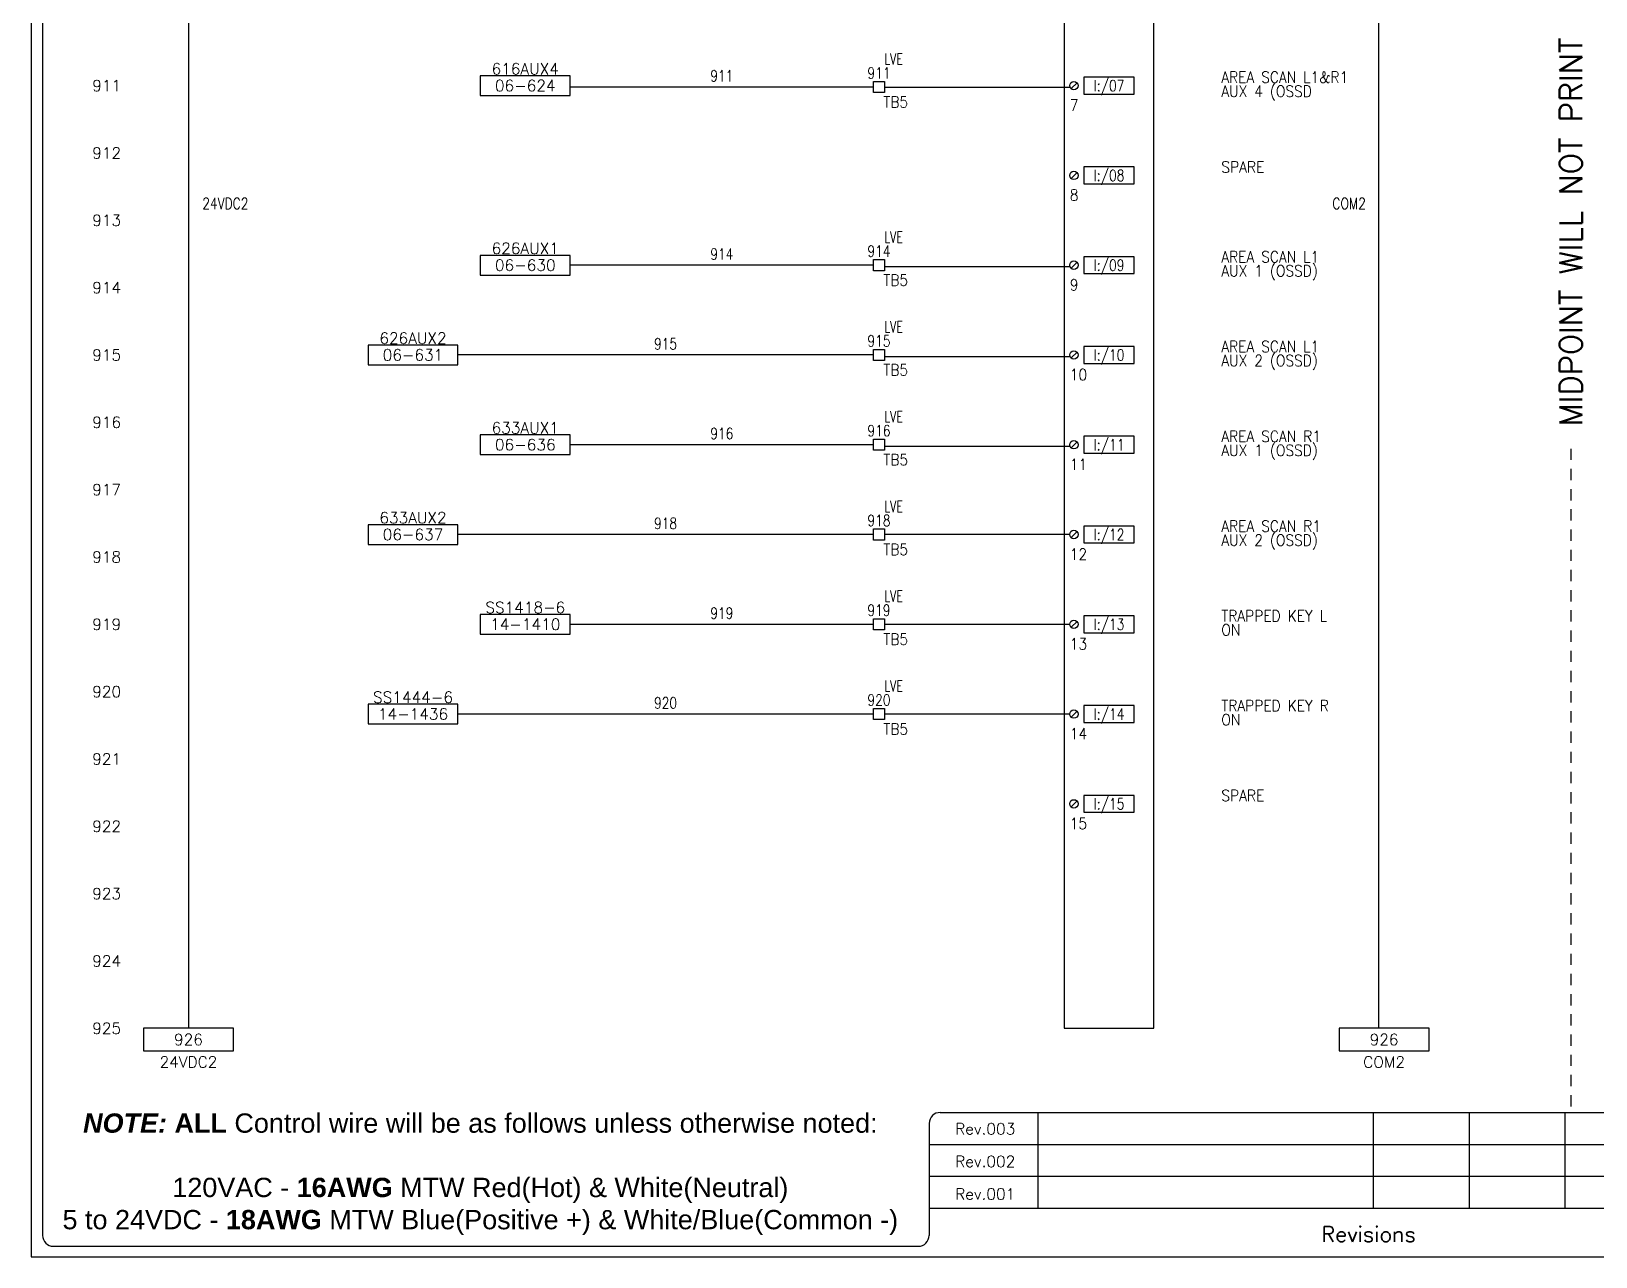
# Model space of a CAD drawing. Header units: inches. Extents: x 0 to 34.2, y 0 to 22.
# Drawn here: x 0 to 17.42, y -0.04 to 13.61 of the extents above; entities that cross this region are included whole.
import ezdxf
from ezdxf.enums import TextEntityAlignment as Align

# ---------------------------------------------------------------- set-up
doc = ezdxf.new("R2010")
doc.units = ezdxf.units.IN
doc.header["$MEASUREMENT"] = 0
doc.linetypes.add('HIDDEN2', pattern=[0.1875, 0.125, -0.0625])
for name, color, linetype in [('BLU_12AWG', 5, 'Continuous'), ('BLU_18AWG', 5, 'Continuous'), ('BLU_WHT_12AWG', 4, 'Continuous'), ('DESC', 150, 'Continuous'), ('LOC', 8, 'Continuous'), ('MISC', 7, 'Continuous'), ('SYMS', 7, 'Continuous'), ('TAGS', 1, 'Continuous'), ('TERMS', 3, 'Continuous'), ('WIRENO', 3, 'Continuous'), ('WIREREF', 50, 'Continuous'), ('XREF', 7, 'Continuous')]:
    doc.layers.add(name, color=color, linetype=linetype)
doc.layers.add('MidPoint', color=210, linetype='HIDDEN2', plot=False)
doc.styles.add('Fields', font='simplex.shx', dxfattribs={"height": 0.185})
doc.styles.get("Standard").update_dxf_attribs({"font": 'arial.ttf'})
doc.styles.add('Title_Block', font='simplex.shx', dxfattribs={"height": 0.185})
doc.styles.add('WD', font='romans.shx', dxfattribs={"height": 0.185})

# ---------------------------------------------------------------- blocks, each defined once
blk = doc.blocks.new('RG_Master_Ver_4_2_2')
at = {"color": 3}
for p, q in [((0.125, 21.734), (0.125, 0.194)), ((9.998, 1.441), (9.998, 0.194)), ((10.12, 1.563), (34.15, 1.563)), ((11.207, 1.563), (11.207, 0.496)), ((14.942, 1.563), (14.942, 0.496)), ((16.009, 1.563), (16.009, 0.496)), ((17.076, 1.563), (17.076, 0.496)), ((9.998, 1.207), (19.566, 1.207)), ((9.998, 0.852), (19.566, 0.852)), ((9.998, 0.496), (19.566, 0.496)), ((0.247, 0.072), (9.875, 0.072))]:
    blk.add_line(p, q, dxfattribs=at)
blk.add_lwpolyline([(0, -0.044), (34.25, -0.044), (34.25, 21.956), (0, 21.956)], close=True, dxfattribs=at)
for centre, start, end in [((10.12, 1.441), 90, 180), ((0.247, 0.194), 180, 270), ((9.875, 0.194), 270, 360)]:
    blk.add_arc(centre, 0.122, start, end, dxfattribs=at)
at = {"layer": 'MidPoint'}
blk.add_line((17.141, 8.956), (17.141, 1.581), dxfattribs=at)
at = {"style": 'Title_Block'}
for s, width, heights, insert, char_height, attachment_point in [('\\pxqc;Rev.003', 1.24498, [0], (9.998, 1.442), 0.125, 1), ('\\pxqc;Rev.002', 1.24498, [0], (9.998, 1.08), 0.125, 1), ('\\pxqc;Rev.001', 1.24498, [0], (9.998, 0.717), 0.125, 1), ('\\pxqc;Revisions', 9.42628, [0.392], (14.889, 0.206), 0.17145, 5)]:
    blk.add_mtext_dynamic_manual_height_columns(s, width=width, gutter_width=0.857, heights=heights, dxfattribs=dict(at, insert=insert, char_height=char_height, attachment_point=attachment_point))
at = {"style": 'Fields'}
for tag, p in [('DESCRIPTION_3', (13.116, 1.307)), ('DRN_3', (15.472, 1.307)), ('CHK_3', (16.529, 1.307)), ('APP_3', (17.552, 1.307)), ('DATE_3', (18.829, 1.307)), ('CUSTOMER', (28.997, 1.214)), ('DRAWING_DESC', (32.229, 1.246)), ('DESCRIPTION_2', (13.116, 0.951)), ('DRN_2', (15.472, 0.951)), ('CHK_2', (16.529, 0.951)), ('APP_2', (17.552, 0.951)), ('DATE_2', (18.829, 0.951)), ('SIZE', (30.715, 0.894)), ('DRAWING_#', (32.125, 0.894)), ('REV', (33.543, 0.894)), ('DESCRIPTION_1', (13.116, 0.596)), ('DRN_1', (15.472, 0.596)), ('CHK_1', (16.529, 0.596)), ('APP_1', (17.552, 0.596)), ('DATE_1', (18.829, 0.596)), ('PROJECT_#', (28.981, 0.581)), ('DRN_BY', (30.875, 0.524)), ('CHK_BY', (31.762, 0.524)), ('APP_BY', (32.75, 0.524)), ('SCALE', (33.652, 0.524)), ('PROJECT_NAME', (29.021, 0.176)), ('SHEETNUM', (32.753, 0.176)), ('TTL_SHTS', (33.547, 0.176))]:
    blk.add_attdef(tag, text='', height=0.125, dxfattribs=at).set_placement(p, align=Align.CENTER)
at = {"style": 'Fields', "flags": 9}
blk.add_attdef('WD_TB', (9.953, 0.194), '', height=0.0638, dxfattribs=at)
at = {"layer": 'MidPoint', "insert": (17.016, 9.206), "char_height": 0.25, "attachment_point": 1, "rotation": 90, "style": 'Fields'}
blk.add_mtext_dynamic_manual_height_columns('MIDPOINT WILL NOT PRINT', width=5.375, gutter_width=0.575, heights=[0], dxfattribs=at)
blk = doc.blocks.new('HA2S1_REF_1')
for p, q in [((0, 0.25), (0, 0)), ((1, 0.25), (0, 0.25)), ((1, 0), (1, 0.25)), ((0, 0), (1, 0))]:
    blk.add_line(p, q)
at = {"style": 'WD', "flags": 1}
blk.add_attdef('SIGCODE', text='', height=0.125, dxfattribs=at).set_placement((0.5, 0.3125), align=Align.CENTER)
at = {"style": 'WD'}
for tag, p in [('XREF', (0.5, 0.0625)), ('DESC1', (0.5, -0.1875))]:
    blk.add_attdef(tag, text='', height=0.125, dxfattribs=at).set_placement(p, align=Align.CENTER)
blk = doc.blocks.new('PLCIO_E9C')
at = {"layer": 'SYMS'}
for p, q in [((0.5, 1), (-0.5, 1)), ((-0.5, 1), (-0.5, -17.5)), ((0.5, -17.5), (0.5, 1)), ((-0.357, 0.033), (-0.424, -0.033)), ((0.281, 0.094), (-0.281, 0.094)), ((-0.281, 0.094), (-0.281, -0.094)), ((0.281, -0.094), (0.281, 0.094)), ((-0.281, -0.094), (0.281, -0.094)), ((-0.357, -0.967), (-0.424, -1.033)), ((0.281, -0.906), (-0.281, -0.906)), ((-0.281, -0.906), (-0.281, -1.094)), ((0.281, -1.094), (0.281, -0.906)), ((-0.281, -1.094), (0.281, -1.094)), ((0.281, -1.906), (-0.281, -1.906)), ((-0.281, -1.906), (-0.281, -2.094)), ((0.281, -2.094), (0.281, -1.906)), ((-0.357, -1.967), (-0.424, -2.033)), ((-0.281, -2.094), (0.281, -2.094)), ((0.281, -2.906), (-0.281, -2.906)), ((-0.281, -2.906), (-0.281, -3.094)), ((0.281, -3.094), (0.281, -2.906)), ((-0.357, -2.967), (-0.424, -3.033)), ((-0.281, -3.094), (0.281, -3.094)), ((-0.357, -3.967), (-0.424, -4.033)), ((0.281, -3.906), (-0.281, -3.906)), ((-0.281, -3.906), (-0.281, -4.094)), ((0.281, -4.094), (0.281, -3.906)), ((-0.281, -4.094), (0.281, -4.094)), ((-0.357, -4.967), (-0.424, -5.033)), ((0.281, -4.906), (-0.281, -4.906)), ((-0.281, -4.906), (-0.281, -5.094)), ((0.281, -5.094), (0.281, -4.906)), ((-0.281, -5.094), (0.281, -5.094)), ((0.281, -5.906), (-0.281, -5.906)), ((-0.281, -5.906), (-0.281, -6.094)), ((0.281, -6.094), (0.281, -5.906)), ((-0.357, -5.967), (-0.424, -6.033)), ((-0.281, -6.094), (0.281, -6.094)), ((-0.357, -6.967), (-0.424, -7.033)), ((0.281, -6.906), (-0.281, -6.906)), ((-0.281, -6.906), (-0.281, -7.094)), ((0.281, -7.094), (0.281, -6.906)), ((-0.281, -7.094), (0.281, -7.094)), ((-0.357, -7.967), (-0.424, -8.033)), ((0.281, -7.906), (-0.281, -7.906)), ((-0.281, -7.906), (-0.281, -8.094)), ((0.281, -8.094), (0.281, -7.906)), ((-0.281, -8.094), (0.281, -8.094)), ((-0.357, -8.967), (-0.424, -9.033)), ((0.281, -8.906), (-0.281, -8.906)), ((-0.281, -8.906), (-0.281, -9.094)), ((0.281, -9.094), (0.281, -8.906)), ((-0.281, -9.094), (0.281, -9.094)), ((0.281, -9.906), (-0.281, -9.906)), ((-0.281, -9.906), (-0.281, -10.094)), ((0.281, -10.094), (0.281, -9.906)), ((-0.357, -9.967), (-0.424, -10.033)), ((-0.281, -10.094), (0.281, -10.094)), ((-0.357, -10.967), (-0.424, -11.033)), ((0.281, -10.906), (-0.281, -10.906)), ((-0.281, -10.906), (-0.281, -11.094)), ((0.281, -11.094), (0.281, -10.906)), ((-0.281, -11.094), (0.281, -11.094)), ((-0.357, -11.967), (-0.424, -12.033)), ((0.281, -11.906), (-0.281, -11.906)), ((-0.281, -11.906), (-0.281, -12.094)), ((0.281, -12.094), (0.281, -11.906)), ((-0.281, -12.094), (0.281, -12.094)), ((-0.357, -12.967), (-0.424, -13.033)), ((0.281, -12.906), (-0.281, -12.906)), ((-0.281, -12.906), (-0.281, -13.094)), ((0.281, -13.094), (0.281, -12.906)), ((-0.281, -13.094), (0.281, -13.094)), ((0.281, -13.906), (-0.281, -13.906)), ((-0.281, -13.906), (-0.281, -14.094)), ((0.281, -14.094), (0.281, -13.906)), ((-0.357, -13.967), (-0.424, -14.033)), ((-0.281, -14.094), (0.281, -14.094)), ((-0.357, -14.967), (-0.424, -15.033)), ((0.281, -14.906), (-0.281, -14.906)), ((-0.281, -14.906), (-0.281, -15.094)), ((0.281, -15.094), (0.281, -14.906)), ((-0.281, -15.094), (0.281, -15.094)), ((-0.5, -17.5), (0.5, -17.5))]:
    blk.add_line(p, q, dxfattribs=at)
for centre in [(-0.391, 0), (-0.391, -1), (-0.391, -2), (-0.391, -3), (-0.391, -4), (-0.391, -5), (-0.391, -6), (-0.391, -7), (-0.391, -8), (-0.391, -9), (-0.391, -10), (-0.391, -11), (-0.391, -12), (-0.391, -13), (-0.391, -14), (-0.391, -15)]:
    blk.add_circle(centre, 0.0469, dxfattribs=at)
at = {"layer": 'SYMS', "style": 'WD'}
for tag, width, p in [('INST', 0.8, (0, 1.482)), ('LOC', 0.8, (0, 1.312)), ('MFG', 0.8, (0, 1.156)), ('CAT', 0.9, (0, 1)), ('DESC', 0.8, (0, 0.53))]:
    blk.add_attdef(tag, text='', height=0.125, dxfattribs=dict(at, width=width)).set_placement(p, align=Align.CENTER)
at = {"layer": 'SYMS', "linetype": 'Continuous', "style": 'WD', "flags": 9}
blk.add_attdef('ASSYCODE', text='', height=0.01, dxfattribs=at).set_placement((0.23, 1.103), align=Align.CENTER)
at = {"layer": 'SYMS', "style": 'WD'}
for tag, p in [('LINE1', (0, 0.844)), ('LINE2', (0, 0.688)), ('TAG', (0, 0.322))]:
    blk.add_attdef(tag, text='', height=0.125, dxfattribs=at).set_placement(p, align=Align.CENTER)
at = {"layer": 'SYMS', "style": 'WD', "flags": 1}
for tag, p in [('X4TERM01', (-0.438, 0)), ('X4TERM02', (-0.438, -1)), ('X4TERM03', (-0.438, -2)), ('X4TERM04', (-0.438, -3)), ('X4TERM05', (-0.438, -4)), ('X4TERM06', (-0.438, -5)), ('X4TERM07', (-0.438, -6)), ('X4TERM08', (-0.438, -7)), ('X4TERM09', (-0.438, -8)), ('X4TERM10', (-0.438, -9)), ('X4TERM11', (-0.438, -10)), ('X4TERM12', (-0.438, -11)), ('X4TERM13', (-0.438, -12)), ('X4TERM14', (-0.438, -13)), ('X4TERM15', (-0.438, -14)), ('X4TERM16', (-0.438, -15))]:
    blk.add_attdef(tag, p, '', height=0.01, dxfattribs=at)
at = {"layer": 'SYMS', "style": 'WD', "width": 0.8}
for tag, p in [('TAGA01', (0, 0)), ('TAGA02', (0, -1)), ('TAGA03', (0, -2)), ('TAGA04', (0, -3)), ('TAGA05', (0, -4)), ('TAGA06', (0, -5)), ('TAGA07', (0, -6)), ('TAGA08', (0, -7)), ('TAGA09', (0, -8)), ('TAGA10', (0, -9)), ('TAGA11', (0, -10)), ('TAGA12', (0, -11)), ('TAGA13', (0, -12)), ('TAGA14', (0, -13)), ('TAGA15', (0, -14)), ('TAGA16', (0, -15))]:
    blk.add_attdef(tag, text='', height=0.125, dxfattribs=at).set_placement(p, align=Align.MIDDLE_CENTER)
at = {"layer": 'SYMS', "style": 'WD', "width": 0.9}
for tag, p in [('DESCA01', (1.25, 0.031)), ('DESCB01', (1.25, -0.125)), ('DESCC01', (1.25, -0.281)), ('DESCD01', (1.25, -0.438)), ('DESCE01', (1.25, -0.594)), ('DESCA02', (1.25, -0.969)), ('DESCB02', (1.25, -1.125)), ('DESCC02', (1.25, -1.281)), ('DESCD02', (1.25, -1.438)), ('DESCE02', (1.25, -1.594)), ('DESCA03', (1.25, -1.969)), ('DESCB03', (1.25, -2.125)), ('DESCC03', (1.25, -2.281)), ('DESCD03', (1.25, -2.438)), ('DESCE03', (1.25, -2.594)), ('DESCA04', (1.25, -2.969)), ('DESCB04', (1.25, -3.125)), ('DESCC04', (1.25, -3.281)), ('DESCD04', (1.25, -3.438)), ('DESCE04', (1.25, -3.594)), ('DESCA05', (1.25, -3.969)), ('DESCB05', (1.25, -4.125)), ('DESCC05', (1.25, -4.281)), ('DESCD05', (1.25, -4.438)), ('DESCE05', (1.25, -4.594)), ('DESCA06', (1.25, -4.969)), ('DESCB06', (1.25, -5.125)), ('DESCC06', (1.25, -5.281)), ('DESCD06', (1.25, -5.438)), ('DESCE06', (1.25, -5.594)), ('DESCA07', (1.25, -5.969)), ('DESCB07', (1.25, -6.125)), ('DESCC07', (1.25, -6.281)), ('DESCD07', (1.25, -6.438)), ('DESCE07', (1.25, -6.594)), ('DESCA08', (1.25, -6.969)), ('DESCB08', (1.25, -7.125)), ('DESCC08', (1.25, -7.281)), ('DESCD08', (1.25, -7.438)), ('DESCE08', (1.25, -7.594)), ('DESCA09', (1.25, -7.969)), ('DESCB09', (1.25, -8.125)), ('DESCC09', (1.25, -8.281)), ('DESCD09', (1.25, -8.438)), ('DESCE09', (1.25, -8.594)), ('DESCA10', (1.25, -8.969)), ('DESCB10', (1.25, -9.125)), ('DESCC10', (1.25, -9.281)), ('DESCD10', (1.25, -9.438)), ('DESCE10', (1.25, -9.594)), ('DESCA11', (1.25, -9.969)), ('DESCB11', (1.25, -10.125)), ('DESCC11', (1.25, -10.281)), ('DESCD11', (1.25, -10.438)), ('DESCE11', (1.25, -10.594)), ('DESCA12', (1.25, -10.969)), ('DESCB12', (1.25, -11.125)), ('DESCC12', (1.25, -11.281)), ('DESCD12', (1.25, -11.438)), ('DESCE12', (1.25, -11.594)), ('DESCA13', (1.25, -11.969)), ('DESCB13', (1.25, -12.125)), ('DESCC13', (1.25, -12.281)), ('DESCD13', (1.25, -12.438)), ('DESCE13', (1.25, -12.594)), ('DESCA14', (1.25, -12.969)), ('DESCB14', (1.25, -13.125)), ('DESCC14', (1.25, -13.281)), ('DESCD14', (1.25, -13.438)), ('DESCE14', (1.25, -13.594)), ('DESCA15', (1.25, -13.969)), ('DESCB15', (1.25, -14.125)), ('DESCC15', (1.25, -14.281)), ('DESCD15', (1.25, -14.438)), ('DESCE15', (1.25, -14.594)), ('DESCA16', (1.25, -14.969)), ('DESCB16', (1.25, -15.125)), ('DESCC16', (1.25, -15.281)), ('DESCD16', (1.25, -15.438)), ('DESCE16', (1.25, -15.594))]:
    blk.add_attdef(tag, p, '', height=0.125, dxfattribs=at)
for tag, p in [('TERMDESC01', (-0.625, -0.062)), ('TERMDESC02', (-0.625, -1.062)), ('TERMDESC03', (-0.625, -2.062)), ('TERMDESC04', (-0.625, -3.062)), ('TERMDESC05', (-0.625, -4.062)), ('TERMDESC06', (-0.625, -5.062)), ('TERMDESC07', (-0.625, -6.062)), ('TERMDESC08', (-0.625, -7.062)), ('TERMDESC09', (-0.625, -8.062)), ('TERMDESC10', (-0.625, -9.062)), ('TERMDESC11', (-0.625, -10.062)), ('TERMDESC12', (-0.625, -11.062)), ('TERMDESC13', (-0.625, -12.062)), ('TERMDESC14', (-0.625, -13.062)), ('TERMDESC15', (-0.625, -14.062)), ('TERMDESC16', (-0.625, -15.062))]:
    blk.add_attdef(tag, text='', height=0.125, dxfattribs=at).set_placement(p, align=Align.TOP_RIGHT)
for tag, p in [('TERM01', (-0.438, -0.156)), ('TERM02', (-0.438, -1.156)), ('TERM03', (-0.438, -2.156)), ('TERM04', (-0.438, -3.156)), ('TERM05', (-0.438, -4.156)), ('TERM06', (-0.438, -5.156)), ('TERM07', (-0.438, -6.156)), ('TERM08', (-0.438, -7.156)), ('TERM09', (-0.438, -8.156)), ('TERM10', (-0.438, -9.156)), ('TERM11', (-0.438, -10.156)), ('TERM12', (-0.438, -11.156)), ('TERM13', (-0.438, -12.156)), ('TERM14', (-0.438, -13.156)), ('TERM15', (-0.438, -14.156)), ('TERM16', (-0.438, -15.156))]:
    blk.add_attdef(tag, text='', height=0.125, dxfattribs=at).set_placement(p, align=Align.TOP_LEFT)
blk = doc.blocks.new('HA2D1_REF1')
for p, q in [((-0.0625, 0.109375), (-0.0625, -0.109375)), ((0.9375, 0.109375), (-0.0625, 0.109375)), ((0.9375, -0.109375), (0.9375, 0.109375)), ((-0.0625, -0.109375), (0.9375, -0.109375))]:
    blk.add_line(p, q)
at = {"style": 'WD', "flags": 1}
blk.add_attdef('SIGCODE', (0, 0.3125), '', height=0.125, dxfattribs=at)
at = {"style": 'WD'}
for tag, p in [('DESC1', (0.4375, 0.125)), ('XREF', (0.4375, -0.0625))]:
    blk.add_attdef(tag, text='', height=0.125, dxfattribs=at).set_placement(p, align=Align.CENTER)
blk = doc.blocks.new('WD_WNH')
at = {"linetype": 'Continuous', "style": 'WD', "width": 0.8}
blk.add_attdef('WIRENO', text='', height=0.125, dxfattribs=at).set_placement((0, 0.062), align=Align.CENTER)
at = {"style": 'WD', "flags": 1}
for tag, p in [('W01USER', (0, 0.078)), ('W02USER', (0, 0.07)), ('W03USER', (0, 0.062)), ('W04USER', (0, 0.055)), ('W05USER', (0, 0.047)), ('W06USER', (0, 0.039)), ('W07USER', (0, 0.031)), ('W08USER', (0, 0.023)), ('W09USER', (0, 0.016)), ('W10USER', (0, 0.008))]:
    blk.add_attdef(tag, text='', height=0.005, dxfattribs=at).set_placement(p, align=Align.CENTER)
blk = doc.blocks.new('HT0W01')
for p, q in [((-0.062, 0.062), (0.062, 0.062)), ((-0.062, -0.062), (-0.062, 0.062)), ((0.062, 0.062), (0.062, -0.062)), ((0.062, -0.062), (-0.062, -0.062))]:
    blk.add_line(p, q)
at = {"style": 'WD'}
for tag, p, width in [('INST', (0.062, 0.42), 0.7), ('LOC', (0.062, 0.25), 0.7), ('DESC1', (0.05, -0.385), 0.8)]:
    blk.add_attdef(tag, p, '', height=0.125, dxfattribs=dict(at, width=width))
at = {"linetype": 'Continuous', "style": 'WD', "width": 0.8, "flags": 8}
blk.add_attdef('WIRENO', text='', height=0.125, dxfattribs=at).set_placement((0, 0.094), align=Align.CENTER)
at = {"style": 'WD', "flags": 1}
for tag, p, height in [('X4TERM01', (-0.062, 0), 0.0125), ('X4TERMDESC01', (-0.055, -0.023), 0.025), ('X2TERMDESC01', (-0.006, 0.029), 0.025), ('STRIPSEQ', (0, 0), 0.00125), ('X2TERM01', (0, 0.062), 0.0125), ('X1TERMDESC01', (0.039, 0.007), 0.025), ('X1TERM01', (0.062, 0), 0.0125), ('LINKTERM', (0, -0.002), 0.00125), ('X8TERM01', (0, -0.062), 0.0125), ('X8TERMDESC01', (0, -0.054), 0.025)]:
    blk.add_attdef(tag, p, '', height=height, dxfattribs=at)
at = {"linetype": 'Continuous', "style": 'WD'}
for tag, p, height, width, flags in [('TAGSTRIP', (0.05, -0.229), 0.125, 0.9, 8), ('CAT', (0.213, -0.406), 0.109, 0.8, 1), ('DESC2', (0.05, -0.541), 0.125, 0.8, 8), ('DESC3', (0.05, -0.698), 0.125, 0.8, 8)]:
    blk.add_attdef(tag, p, '', height=height, dxfattribs=dict(at, width=width, flags=flags))
at = {"linetype": 'Continuous', "style": 'WD', "width": 0.8, "flags": 1}
blk.add_attdef('MFG', text='', height=0.109, dxfattribs=at).set_placement((0.088, -0.406), align=Align.RIGHT)
at = {"style": 'WD', "width": 0.7, "flags": 1}
blk.add_attdef('ASSYCODE', (0.062, -0.281), '', height=0.01, dxfattribs=at)
blk = doc.blocks.new('WD_WNV')
at = {"linetype": 'Continuous', "style": 'WD', "width": 0.8}
blk.add_attdef('WIRENO', text='', height=0.125, dxfattribs=at).set_placement((-0.05, 0), align=Align.MIDDLE_RIGHT)
at = {"style": 'WD', "flags": 1}
for tag, p in [('W01USER', (-0.062, 0.094)), ('W02USER', (-0.062, 0.086)), ('W03USER', (-0.062, 0.078)), ('W04USER', (-0.062, 0.07)), ('W05USER', (-0.062, 0.062)), ('W06USER', (-0.062, 0.055)), ('W07USER', (-0.062, 0.047)), ('W08USER', (-0.062, 0.039)), ('W09USER', (-0.062, 0.031)), ('W10USER', (-0.062, 0.023))]:
    blk.add_attdef(tag, text='', height=0.005, dxfattribs=at).set_placement(p, align=Align.CENTER)

msp = doc.modelspace()

# ---------------------------------------------------------------- linework, layer by layer
at = {"layer": 'BLU_12AWG'}
msp.add_line((1.75, 21.125), (1.75, 2.5), dxfattribs=at)
at = {"layer": 'BLU_18AWG'}
for p, q in [((9.375, 12.984), (6, 12.984)), ((9.5, 12.984), (11.562, 12.984)), ((9.375, 11), (6, 11)), ((9.5, 10.984), (11.562, 10.984)), ((9.375, 10), (4.75, 10)), ((9.5, 9.984), (11.562, 9.984)), ((9.375, 9), (6, 9)), ((9.5, 8.984), (11.562, 8.984)), ((9.375, 8), (4.75, 8)), ((11.562, 8), (9.5, 8)), ((6, 7), (9.375, 7)), ((9.5, 7), (11.562, 7)), ((9.375, 6), (4.75, 6)), ((11.562, 6), (9.5, 6))]:
    msp.add_line(p, q, dxfattribs=at)
at = {"layer": 'BLU_WHT_12AWG'}
msp.add_line((15, 21.125), (15, 2.5), dxfattribs=at)

# ---------------------------------------------------------------- block references
msp.add_blockref('RG_Master_Ver_4_2_2', (0, 0))
at = {"layer": 'SYMS'}
ref = msp.add_blockref('PLCIO_E9C', (12, 20), dxfattribs=at)
ref.add_attrib('TERM01', '0', dxfattribs={"layer": 'TERMS', "height": 0.125, "style": 'WD', "width": 0.9}).set_placement((11.562, 19.844), align=Align.TOP_LEFT)
ref.add_attrib('TAGA01', 'I:/00', dxfattribs={"layer": 'TAGS', "height": 0.125, "style": 'WD', "width": 0.8}).set_placement((12, 20), align=Align.MIDDLE_CENTER)
ref.add_attrib('DESCA01', 'AREA SCAN L2', (13.25, 20.031), dxfattribs={"layer": 'DESC', "height": 0.125, "style": 'WD', "width": 0.9})
ref.add_attrib('DESCB01', 'AUX 1 (OSSD)', (13.25, 19.875), dxfattribs={"layer": 'DESC', "height": 0.125, "style": 'WD', "width": 0.9})
ref.add_attrib('MFG', 'Allen-Bradley', dxfattribs={"layer": 'MISC', "height": 0.125, "style": 'WD', "width": 0.8}).set_placement((12, 21.156), align=Align.CENTER)
ref.add_attrib('LOC', 'LVE', dxfattribs={"layer": 'LOC', "height": 0.125, "style": 'WD', "width": 0.8}).set_placement((12, 21.312), align=Align.CENTER)
ref.add_attrib('CAT', '5069-IB16', dxfattribs={"layer": 'MISC', "height": 0.125, "style": 'WD', "width": 0.9}).set_placement((12, 21), align=Align.CENTER)
ref.add_attrib('DESC', '24VDC Digital Input, 16 Point', dxfattribs={"layer": 'DESC', "height": 0.125, "style": 'WD', "width": 0.8}).set_placement((12, 20.53), align=Align.CENTER)
ref.add_attrib('LINE2', 'SLOT ', dxfattribs={"layer": 'MISC', "height": 0.125, "style": 'WD'}).set_placement((12, 20.688), align=Align.CENTER)
ref.add_attrib('LINE1', 'RACK ', dxfattribs={"layer": 'MISC', "height": 0.125, "style": 'WD'}).set_placement((12, 20.844), align=Align.CENTER)
ref.add_attrib('TAG', 'PLC902', dxfattribs={"layer": 'TAGS', "height": 0.125, "style": 'WD'}).set_placement((12, 20.322), align=Align.CENTER)
ref.add_attrib('TERM02', '1', dxfattribs={"layer": 'TERMS', "height": 0.125, "style": 'WD', "width": 0.9}).set_placement((11.562, 18.844), align=Align.TOP_LEFT)
ref.add_attrib('TAGA02', 'I:/01', dxfattribs={"layer": 'TAGS', "height": 0.125, "style": 'WD', "width": 0.8}).set_placement((12, 19), align=Align.MIDDLE_CENTER)
ref.add_attrib('DESCA02', 'AREA SCAN L2', (13.25, 19.031), dxfattribs={"layer": 'DESC', "height": 0.125, "style": 'WD', "width": 0.9})
ref.add_attrib('DESCB02', 'AUX 2', (13.25, 18.875), dxfattribs={"layer": 'DESC', "height": 0.125, "style": 'WD', "width": 0.9})
ref.add_attrib('TERM03', '2', dxfattribs={"layer": 'TERMS', "height": 0.125, "style": 'WD', "width": 0.9}).set_placement((11.562, 17.844), align=Align.TOP_LEFT)
ref.add_attrib('TAGA03', 'I:/02', dxfattribs={"layer": 'TAGS', "height": 0.125, "style": 'WD', "width": 0.8}).set_placement((12, 18), align=Align.MIDDLE_CENTER)
ref.add_attrib('DESCA03', 'AREA SCAN R2', (13.25, 18.031), dxfattribs={"layer": 'DESC', "height": 0.125, "style": 'WD', "width": 0.9})
ref.add_attrib('DESCB03', 'AUX 1 (OSSD)', (13.25, 17.875), dxfattribs={"layer": 'DESC', "height": 0.125, "style": 'WD', "width": 0.9})
ref.add_attrib('TERM04', '3', dxfattribs={"layer": 'TERMS', "height": 0.125, "style": 'WD', "width": 0.9}).set_placement((11.562, 16.844), align=Align.TOP_LEFT)
ref.add_attrib('TAGA04', 'I:/03', dxfattribs={"layer": 'TAGS', "height": 0.125, "style": 'WD', "width": 0.8}).set_placement((12, 17), align=Align.MIDDLE_CENTER)
ref.add_attrib('DESCA04', 'AREA SCAN R2', (13.25, 17.031), dxfattribs={"layer": 'DESC', "height": 0.125, "style": 'WD', "width": 0.9})
ref.add_attrib('DESCB04', 'AUX 2', (13.25, 16.875), dxfattribs={"layer": 'DESC', "height": 0.125, "style": 'WD', "width": 0.9})
ref.add_attrib('TERM05', '4', dxfattribs={"layer": 'TERMS', "height": 0.125, "style": 'WD', "width": 0.9}).set_placement((11.562, 15.844), align=Align.TOP_LEFT)
ref.add_attrib('TAGA05', 'I:/04', dxfattribs={"layer": 'TAGS', "height": 0.125, "style": 'WD', "width": 0.8}).set_placement((12, 16), align=Align.MIDDLE_CENTER)
ref.add_attrib('DESCA05', 'AREA SCAN L1&R1', (13.25, 16.031), dxfattribs={"layer": 'DESC', "height": 0.125, "style": 'WD', "width": 0.9})
ref.add_attrib('DESCB05', 'AUX 1 (OSSD)', (13.25, 15.875), dxfattribs={"layer": 'DESC', "height": 0.125, "style": 'WD', "width": 0.9})
ref.add_attrib('TERM06', '5', dxfattribs={"layer": 'TERMS', "height": 0.125, "style": 'WD', "width": 0.9}).set_placement((11.562, 14.844), align=Align.TOP_LEFT)
ref.add_attrib('TAGA06', 'I:/05', dxfattribs={"layer": 'TAGS', "height": 0.125, "style": 'WD', "width": 0.8}).set_placement((12, 15), align=Align.MIDDLE_CENTER)
ref.add_attrib('DESCA06', 'AREA SCAN L1&R1', (13.25, 15.031), dxfattribs={"layer": 'DESC', "height": 0.125, "style": 'WD', "width": 0.9})
ref.add_attrib('DESCB06', 'AUX 2 (OSSD)', (13.25, 14.875), dxfattribs={"layer": 'DESC', "height": 0.125, "style": 'WD', "width": 0.9})
ref.add_attrib('TERM07', '6', dxfattribs={"layer": 'TERMS', "height": 0.125, "style": 'WD', "width": 0.9}).set_placement((11.562, 13.844), align=Align.TOP_LEFT)
ref.add_attrib('TAGA07', 'I:/06', dxfattribs={"layer": 'TAGS', "height": 0.125, "style": 'WD', "width": 0.8}).set_placement((12, 14), align=Align.MIDDLE_CENTER)
ref.add_attrib('DESCA07', 'AREA SCAN L1&R1', (13.25, 14.031), dxfattribs={"layer": 'DESC', "height": 0.125, "style": 'WD', "width": 0.9})
ref.add_attrib('DESCB07', 'AUX 3 (OSSD', (13.25, 13.875), dxfattribs={"layer": 'DESC', "height": 0.125, "style": 'WD', "width": 0.9})
ref.add_attrib('TERM08', '7', dxfattribs={"layer": 'TERMS', "height": 0.125, "style": 'WD', "width": 0.9}).set_placement((11.562, 12.844), align=Align.TOP_LEFT)
ref.add_attrib('TAGA08', 'I:/07', dxfattribs={"layer": 'TAGS', "height": 0.125, "style": 'WD', "width": 0.8}).set_placement((12, 13), align=Align.MIDDLE_CENTER)
ref.add_attrib('DESCA08', 'AREA SCAN L1&R1', (13.25, 13.031), dxfattribs={"layer": 'DESC', "height": 0.125, "style": 'WD', "width": 0.9})
ref.add_attrib('DESCB08', 'AUX 4 (OSSD', (13.25, 12.875), dxfattribs={"layer": 'DESC', "height": 0.125, "style": 'WD', "width": 0.9})
ref.add_attrib('TERM09', '8', dxfattribs={"layer": 'TERMS', "height": 0.125, "style": 'WD', "width": 0.9}).set_placement((11.562, 11.844), align=Align.TOP_LEFT)
ref.add_attrib('TAGA09', 'I:/08', dxfattribs={"layer": 'TAGS', "height": 0.125, "style": 'WD', "width": 0.8}).set_placement((12, 12), align=Align.MIDDLE_CENTER)
ref.add_attrib('DESCA09', 'SPARE', (13.25, 12.031), dxfattribs={"layer": 'DESC', "height": 0.125, "style": 'WD', "width": 0.9})
ref.add_attrib('TERM10', '9', dxfattribs={"layer": 'TERMS', "height": 0.125, "style": 'WD', "width": 0.9}).set_placement((11.562, 10.844), align=Align.TOP_LEFT)
ref.add_attrib('TAGA10', 'I:/09', dxfattribs={"layer": 'TAGS', "height": 0.125, "style": 'WD', "width": 0.8}).set_placement((12, 11), align=Align.MIDDLE_CENTER)
ref.add_attrib('DESCA10', 'AREA SCAN L1', (13.25, 11.031), dxfattribs={"layer": 'DESC', "height": 0.125, "style": 'WD', "width": 0.9})
ref.add_attrib('DESCB10', 'AUX 1 (OSSD)', (13.25, 10.875), dxfattribs={"layer": 'DESC', "height": 0.125, "style": 'WD', "width": 0.9})
ref.add_attrib('TERM11', '10', dxfattribs={"layer": 'TERMS', "height": 0.125, "style": 'WD', "width": 0.9}).set_placement((11.562, 9.844), align=Align.TOP_LEFT)
ref.add_attrib('TAGA11', 'I:/10', dxfattribs={"layer": 'TAGS', "height": 0.125, "style": 'WD', "width": 0.8}).set_placement((12, 10), align=Align.MIDDLE_CENTER)
ref.add_attrib('DESCA11', 'AREA SCAN L1', (13.25, 10.031), dxfattribs={"layer": 'DESC', "height": 0.125, "style": 'WD', "width": 0.9})
ref.add_attrib('DESCB11', 'AUX 2 (OSSD)', (13.25, 9.875), dxfattribs={"layer": 'DESC', "height": 0.125, "style": 'WD', "width": 0.9})
ref.add_attrib('TERM12', '11', dxfattribs={"layer": 'TERMS', "height": 0.125, "style": 'WD', "width": 0.9}).set_placement((11.562, 8.844), align=Align.TOP_LEFT)
ref.add_attrib('TAGA12', 'I:/11', dxfattribs={"layer": 'TAGS', "height": 0.125, "style": 'WD', "width": 0.8}).set_placement((12, 9), align=Align.MIDDLE_CENTER)
ref.add_attrib('DESCA12', 'AREA SCAN R1', (13.25, 9.031), dxfattribs={"layer": 'DESC', "height": 0.125, "style": 'WD', "width": 0.9})
ref.add_attrib('DESCB12', 'AUX 1 (OSSD)', (13.25, 8.875), dxfattribs={"layer": 'DESC', "height": 0.125, "style": 'WD', "width": 0.9})
ref.add_attrib('TERM13', '12', dxfattribs={"layer": 'TERMS', "height": 0.125, "style": 'WD', "width": 0.9}).set_placement((11.562, 7.844), align=Align.TOP_LEFT)
ref.add_attrib('TAGA13', 'I:/12', dxfattribs={"layer": 'TAGS', "height": 0.125, "style": 'WD', "width": 0.8}).set_placement((12, 8), align=Align.MIDDLE_CENTER)
ref.add_attrib('DESCA13', 'AREA SCAN R1', (13.25, 8.031), dxfattribs={"layer": 'DESC', "height": 0.125, "style": 'WD', "width": 0.9})
ref.add_attrib('DESCB13', 'AUX 2 (OSSD)', (13.25, 7.875), dxfattribs={"layer": 'DESC', "height": 0.125, "style": 'WD', "width": 0.9})
ref.add_attrib('TERM14', '13', dxfattribs={"layer": 'TERMS', "height": 0.125, "style": 'WD', "width": 0.9}).set_placement((11.562, 6.844), align=Align.TOP_LEFT)
ref.add_attrib('TAGA14', 'I:/13', dxfattribs={"layer": 'TAGS', "height": 0.125, "style": 'WD', "width": 0.8}).set_placement((12, 7), align=Align.MIDDLE_CENTER)
ref.add_attrib('DESCA14', 'TRAPPED KEY L', (13.25, 7.031), dxfattribs={"layer": 'DESC', "height": 0.125, "style": 'WD', "width": 0.9})
ref.add_attrib('DESCB14', 'ON', (13.25, 6.875), dxfattribs={"layer": 'DESC', "height": 0.125, "style": 'WD', "width": 0.9})
ref.add_attrib('TERM15', '14', dxfattribs={"layer": 'TERMS', "height": 0.125, "style": 'WD', "width": 0.9}).set_placement((11.562, 5.844), align=Align.TOP_LEFT)
ref.add_attrib('TAGA15', 'I:/14', dxfattribs={"layer": 'TAGS', "height": 0.125, "style": 'WD', "width": 0.8}).set_placement((12, 6), align=Align.MIDDLE_CENTER)
ref.add_attrib('DESCA15', 'TRAPPED KEY R', (13.25, 6.031), dxfattribs={"layer": 'DESC', "height": 0.125, "style": 'WD', "width": 0.9})
ref.add_attrib('DESCB15', 'ON', (13.25, 5.875), dxfattribs={"layer": 'DESC', "height": 0.125, "style": 'WD', "width": 0.9})
ref.add_attrib('TERM16', '15', dxfattribs={"layer": 'TERMS', "height": 0.125, "style": 'WD', "width": 0.9}).set_placement((11.562, 4.844), align=Align.TOP_LEFT)
ref.add_attrib('TAGA16', 'I:/15', dxfattribs={"layer": 'TAGS', "height": 0.125, "style": 'WD', "width": 0.8}).set_placement((12, 5), align=Align.MIDDLE_CENTER)
ref.add_attrib('DESCA16', 'SPARE', (13.25, 5.031), dxfattribs={"layer": 'DESC', "height": 0.125, "style": 'WD', "width": 0.9})
ref = msp.add_blockref('HA2D1_REF1', (5.062, 13), dxfattribs=at)
ref.add_attrib('XREF', '06-624', dxfattribs={"layer": 'XREF', "height": 0.125, "style": 'WD'}).set_placement((5.5, 12.938), align=Align.CENTER)
ref.add_attrib('DESC1', '616AUX4', dxfattribs={"layer": 'DESC', "height": 0.125, "style": 'WD'}).set_placement((5.5, 13.125), align=Align.CENTER)
ref = msp.add_blockref('HT0W01', (9.438, 12.984), dxfattribs=at)
ref.add_attrib('LOC', 'LVE', (9.5, 13.234), dxfattribs={"layer": 'LOC', "height": 0.125, "style": 'WD', "width": 0.7})
ref.add_attrib('WIRENO', '911', dxfattribs={"layer": 'WIREREF', "linetype": 'Continuous', "height": 0.125, "style": 'WD', "width": 0.8, "flags": 8}).set_placement((9.438, 13.078), align=Align.CENTER)
ref.add_attrib('TAGSTRIP', 'TB5', (9.487, 12.756), dxfattribs={"layer": 'TAGS', "linetype": 'Continuous', "height": 0.125, "style": 'WD', "width": 0.9, "flags": 8})
ref = msp.add_blockref('HT0W01', (9.438, 11), dxfattribs=at)
ref.add_attrib('LOC', 'LVE', (9.5, 11.25), dxfattribs={"layer": 'LOC', "height": 0.125, "style": 'WD', "width": 0.7})
ref.add_attrib('WIRENO', '914', dxfattribs={"layer": 'WIREREF', "linetype": 'Continuous', "height": 0.125, "style": 'WD', "width": 0.8, "flags": 8}).set_placement((9.438, 11.094), align=Align.CENTER)
ref.add_attrib('TAGSTRIP', 'TB5', (9.487, 10.771), dxfattribs={"layer": 'TAGS', "linetype": 'Continuous', "height": 0.125, "style": 'WD', "width": 0.9, "flags": 8})
ref = msp.add_blockref('HA2D1_REF1', (5.062, 11), dxfattribs=at)
ref.add_attrib('XREF', '06-630', dxfattribs={"layer": 'XREF', "height": 0.125, "style": 'WD'}).set_placement((5.5, 10.938), align=Align.CENTER)
ref.add_attrib('DESC1', '626AUX1', dxfattribs={"layer": 'DESC', "height": 0.125, "style": 'WD'}).set_placement((5.5, 11.125), align=Align.CENTER)
ref = msp.add_blockref('HT0W01', (9.438, 10), dxfattribs=at)
ref.add_attrib('LOC', 'LVE', (9.5, 10.25), dxfattribs={"layer": 'LOC', "height": 0.125, "style": 'WD', "width": 0.7})
ref.add_attrib('WIRENO', '915', dxfattribs={"layer": 'WIREREF', "linetype": 'Continuous', "height": 0.125, "style": 'WD', "width": 0.8, "flags": 8}).set_placement((9.438, 10.094), align=Align.CENTER)
ref.add_attrib('TAGSTRIP', 'TB5', (9.487, 9.771), dxfattribs={"layer": 'TAGS', "linetype": 'Continuous', "height": 0.125, "style": 'WD', "width": 0.9, "flags": 8})
ref = msp.add_blockref('HA2D1_REF1', (3.812, 10), dxfattribs=at)
ref.add_attrib('XREF', '06-631', dxfattribs={"layer": 'XREF', "height": 0.125, "style": 'WD'}).set_placement((4.25, 9.938), align=Align.CENTER)
ref.add_attrib('DESC1', '626AUX2', dxfattribs={"layer": 'DESC', "height": 0.125, "style": 'WD'}).set_placement((4.25, 10.125), align=Align.CENTER)
ref = msp.add_blockref('HA2D1_REF1', (5.062, 9), dxfattribs=at)
ref.add_attrib('XREF', '06-636', dxfattribs={"layer": 'XREF', "height": 0.125, "style": 'WD'}).set_placement((5.5, 8.938), align=Align.CENTER)
ref.add_attrib('DESC1', '633AUX1', dxfattribs={"layer": 'DESC', "height": 0.125, "style": 'WD'}).set_placement((5.5, 9.125), align=Align.CENTER)
ref = msp.add_blockref('HT0W01', (9.438, 9), dxfattribs=at)
ref.add_attrib('LOC', 'LVE', (9.5, 9.25), dxfattribs={"layer": 'LOC', "height": 0.125, "style": 'WD', "width": 0.7})
ref.add_attrib('WIRENO', '916', dxfattribs={"layer": 'WIREREF', "linetype": 'Continuous', "height": 0.125, "style": 'WD', "width": 0.8, "flags": 8}).set_placement((9.438, 9.094), align=Align.CENTER)
ref.add_attrib('TAGSTRIP', 'TB5', (9.487, 8.771), dxfattribs={"layer": 'TAGS', "linetype": 'Continuous', "height": 0.125, "style": 'WD', "width": 0.9, "flags": 8})
ref = msp.add_blockref('HT0W01', (9.438, 8), dxfattribs=at)
ref.add_attrib('LOC', 'LVE', (9.5, 8.25), dxfattribs={"layer": 'LOC', "height": 0.125, "style": 'WD', "width": 0.7})
ref.add_attrib('WIRENO', '918', dxfattribs={"layer": 'WIREREF', "linetype": 'Continuous', "height": 0.125, "style": 'WD', "width": 0.8, "flags": 8}).set_placement((9.438, 8.094), align=Align.CENTER)
ref.add_attrib('TAGSTRIP', 'TB5', (9.487, 7.771), dxfattribs={"layer": 'TAGS', "linetype": 'Continuous', "height": 0.125, "style": 'WD', "width": 0.9, "flags": 8})
ref = msp.add_blockref('HA2D1_REF1', (3.812, 8), dxfattribs=at)
ref.add_attrib('XREF', '06-637', dxfattribs={"layer": 'XREF', "height": 0.125, "style": 'WD'}).set_placement((4.25, 7.938), align=Align.CENTER)
ref.add_attrib('DESC1', '633AUX2', dxfattribs={"layer": 'DESC', "height": 0.125, "style": 'WD'}).set_placement((4.25, 8.125), align=Align.CENTER)
ref = msp.add_blockref('HT0W01', (9.438, 7), dxfattribs=at)
ref.add_attrib('LOC', 'LVE', (9.5, 7.25), dxfattribs={"layer": 'LOC', "height": 0.125, "style": 'WD', "width": 0.7})
ref.add_attrib('WIRENO', '919', dxfattribs={"layer": 'WIREREF', "linetype": 'Continuous', "height": 0.125, "style": 'WD', "width": 0.8, "flags": 8}).set_placement((9.438, 7.094), align=Align.CENTER)
ref.add_attrib('TAGSTRIP', 'TB5', (9.487, 6.771), dxfattribs={"layer": 'TAGS', "linetype": 'Continuous', "height": 0.125, "style": 'WD', "width": 0.9, "flags": 8})
ref = msp.add_blockref('HA2D1_REF1', (5.062, 7), dxfattribs=at)
ref.add_attrib('XREF', '14-1410', dxfattribs={"layer": 'XREF', "height": 0.125, "style": 'WD'}).set_placement((5.5, 6.938), align=Align.CENTER)
ref.add_attrib('DESC1', 'SS1418-6', dxfattribs={"layer": 'DESC', "height": 0.125, "style": 'WD'}).set_placement((5.5, 7.125), align=Align.CENTER)
ref = msp.add_blockref('HT0W01', (9.438, 6), dxfattribs=at)
ref.add_attrib('LOC', 'LVE', (9.5, 6.25), dxfattribs={"layer": 'LOC', "height": 0.125, "style": 'WD', "width": 0.7})
ref.add_attrib('WIRENO', '920', dxfattribs={"layer": 'WIREREF', "linetype": 'Continuous', "height": 0.125, "style": 'WD', "width": 0.8, "flags": 8}).set_placement((9.438, 6.094), align=Align.CENTER)
ref.add_attrib('TAGSTRIP', 'TB5', (9.487, 5.771), dxfattribs={"layer": 'TAGS', "linetype": 'Continuous', "height": 0.125, "style": 'WD', "width": 0.9, "flags": 8})
ref = msp.add_blockref('HA2D1_REF1', (3.812, 6), dxfattribs=at)
ref.add_attrib('XREF', '14-1436', dxfattribs={"layer": 'XREF', "height": 0.125, "style": 'WD'}).set_placement((4.25, 5.938), align=Align.CENTER)
ref.add_attrib('DESC1', 'SS1444-6', dxfattribs={"layer": 'DESC', "height": 0.125, "style": 'WD'}).set_placement((4.25, 6.125), align=Align.CENTER)
ref = msp.add_blockref('HA2S1_REF_1', (1.25, 2.25), dxfattribs=at)
ref.add_attrib('XREF', '926', dxfattribs={"layer": 'XREF', "height": 0.125, "style": 'WD'}).set_placement((1.75, 2.312), align=Align.CENTER)
ref.add_attrib('DESC1', '24VDC2', dxfattribs={"layer": 'DESC', "height": 0.125, "style": 'WD'}).set_placement((1.75, 2.062), align=Align.CENTER)
ref = msp.add_blockref('HA2S1_REF_1', (14.562, 2.25), dxfattribs=at)
ref.add_attrib('XREF', '926', dxfattribs={"layer": 'XREF', "height": 0.125, "style": 'WD'}).set_placement((15.062, 2.312), align=Align.CENTER)
ref.add_attrib('DESC1', 'COM2', dxfattribs={"layer": 'DESC', "height": 0.125, "style": 'WD'}).set_placement((15.062, 2.062), align=Align.CENTER)
at = {"layer": 'WIRENO'}
ref = msp.add_blockref('WD_WNH', (7.688, 12.984), dxfattribs=at)
ref.add_attrib('WIRENO', '911', dxfattribs={"linetype": 'Continuous', "height": 0.125, "style": 'WD', "width": 0.8}).set_placement((7.688, 13.047), align=Align.CENTER)
ref = msp.add_blockref('WD_WNV', (2.129, 11.688), dxfattribs=at)
ref.add_attrib('WIRENO', '24VDC2', dxfattribs={"linetype": 'Continuous', "height": 0.125, "style": 'WD', "width": 0.8}).set_placement((2.418, 11.688), align=Align.MIDDLE_RIGHT)
ref = msp.add_blockref('WD_WNV', (14.909, 11.688), dxfattribs=at)
ref.add_attrib('WIRENO', 'COM2', dxfattribs={"linetype": 'Continuous', "height": 0.125, "style": 'WD', "width": 0.8}).set_placement((14.859, 11.688), align=Align.MIDDLE_RIGHT)
ref = msp.add_blockref('WD_WNH', (7.688, 11), dxfattribs=at)
ref.add_attrib('WIRENO', '914', dxfattribs={"linetype": 'Continuous', "height": 0.125, "style": 'WD', "width": 0.8}).set_placement((7.688, 11.062), align=Align.CENTER)
ref = msp.add_blockref('WD_WNH', (7.062, 10), dxfattribs=at)
ref.add_attrib('WIRENO', '915', dxfattribs={"linetype": 'Continuous', "height": 0.125, "style": 'WD', "width": 0.8}).set_placement((7.062, 10.062), align=Align.CENTER)
ref = msp.add_blockref('WD_WNH', (7.688, 9), dxfattribs=at)
ref.add_attrib('WIRENO', '916', dxfattribs={"linetype": 'Continuous', "height": 0.125, "style": 'WD', "width": 0.8}).set_placement((7.688, 9.062), align=Align.CENTER)
ref = msp.add_blockref('WD_WNH', (7.062, 8), dxfattribs=at)
ref.add_attrib('WIRENO', '918', dxfattribs={"linetype": 'Continuous', "height": 0.125, "style": 'WD', "width": 0.8}).set_placement((7.062, 8.062), align=Align.CENTER)
ref = msp.add_blockref('WD_WNH', (7.688, 7), dxfattribs=at)
ref.add_attrib('WIRENO', '919', dxfattribs={"linetype": 'Continuous', "height": 0.125, "style": 'WD', "width": 0.8}).set_placement((7.688, 7.062), align=Align.CENTER)
ref = msp.add_blockref('WD_WNH', (7.062, 6), dxfattribs=at)
ref.add_attrib('WIRENO', '920', dxfattribs={"linetype": 'Continuous', "height": 0.125, "style": 'WD', "width": 0.8}).set_placement((7.062, 6.062), align=Align.CENTER)

# ---------------------------------------------------------------- texts
at = {"style": 'WD'}
for s, p in [('911', (1, 13)), ('912', (1, 12.25)), ('913', (1, 11.5)), ('914', (1, 10.75)), ('915', (1, 10)), ('916', (1, 9.25)), ('917', (1, 8.5)), ('918', (1, 7.75)), ('919', (1, 7)), ('920', (1, 6.25)), ('921', (1, 5.5)), ('922', (1, 4.75)), ('923', (1, 4)), ('924', (1, 3.25)), ('925', (1, 2.5))]:
    msp.add_text(s, height=0.125, dxfattribs=at).set_placement(p, align=Align.MIDDLE_RIGHT)
at = {"insert": (0.062, 1.552), "char_height": 0.215, "attachment_point": 1}
msp.add_mtext_dynamic_manual_height_columns('\\pxqc;{\\fArial|b1|i1|c0|p34;NOTE:} {\\fArial|b1|i0|c0|p34;ALL} Control wire will be as follows unless otherwise noted:\\P\\P120VAC - {\\fArial|b1|i0|c0|p34;16AWG} MTW Red(Hot) & White(Neutral)\\P5 to 24VDC - {\\fArial|b1|i0|c0|p34;18AWG} MTW Blue(Positive +) & White/Blue(Common -)', width=9.875, gutter_width=0.9, heights=[0], dxfattribs=at)

doc.saveas('drawing.dxf')
